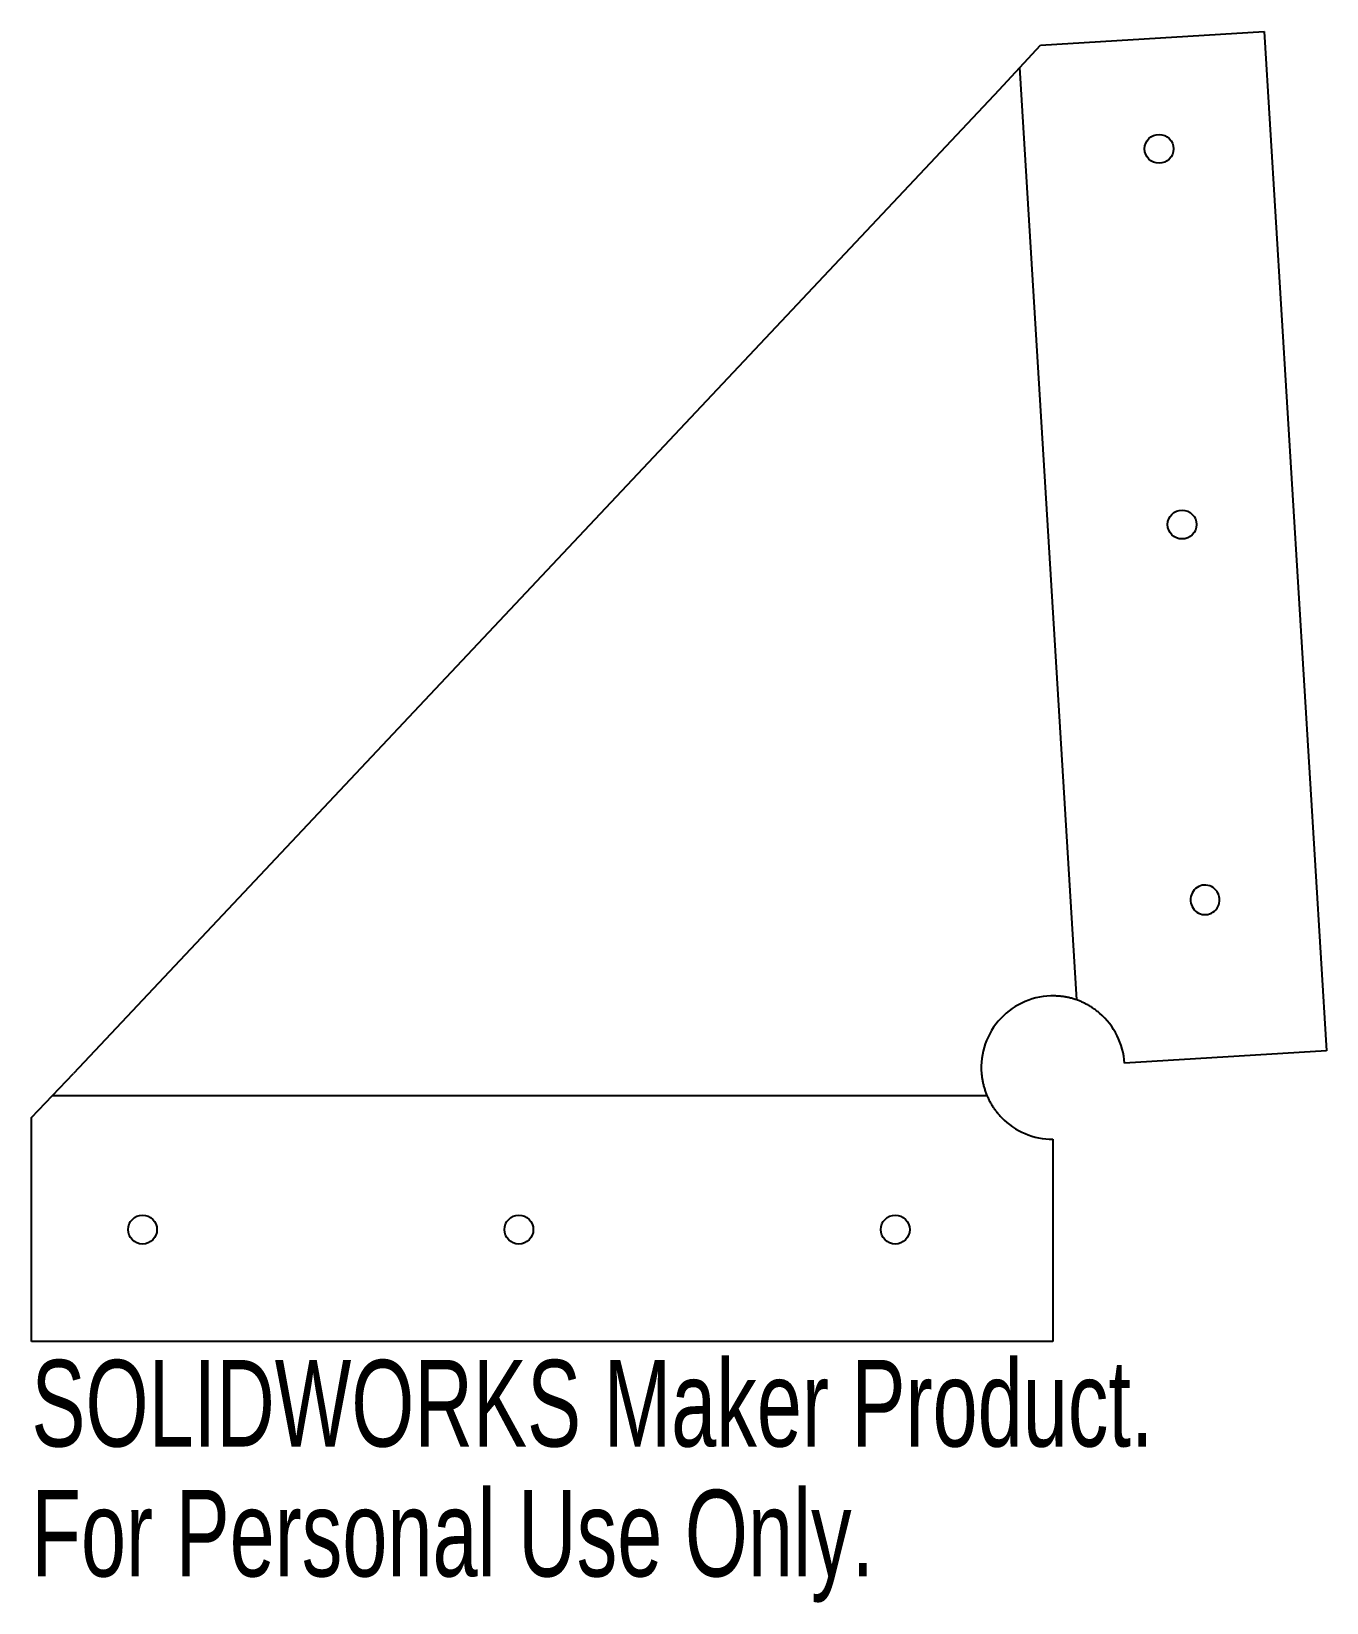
# Model space of a CAD drawing. Header units: millimetres. Extents: x -60 to 12.3, y -27 to 60.6.
import ezdxf

# ---------------------------------------------------------------- set-up
doc = ezdxf.new("R2010")
doc.units = ezdxf.units.MM
doc.layers.add('1', color=1, linetype='Continuous')
doc.styles.add('SLDTEXTSTYLE0', font='TXT', dxfattribs={"width": 0.7})

msp = doc.modelspace()

# ---------------------------------------------------------------- linework, layer by layer
for p, q in [((-3.7, 59.886), (8.788, 60.65)), ((8.788, 60.65), (12.268, 3.756)), ((-6.004, 57.399), (-3.7, 59.886)), ((-6.004, 57.399), (-57.659, 2.489)), ((4.681, 12.154), (4.683, 12.113)), ((6.289, 12.211), (6.287, 12.253)), ((12.268, 3.756), (0.993, 3.066)), ((-60, 0.037), (-57.659, 2.489)), ((-60, -12.474), (-60, 0.037)), ((-3, -1.178), (-3, -12.474)), ((-3, -12.474), (-60, -12.474))]:
    msp.add_line(p, q)
for centre in [(2.921, 54.098), (4.204, 33.129), (-53.8, -6.219), (-32.8, -6.219), (-11.8, -6.219)]:
    msp.add_circle(centre, 0.805)
for centre, radius, start, end in [((5.484, 12.204), 0.805, 3.48466, 183.51534), ((5.486, 12.161), 0.805, 183.48504, 3.51899), ((-3, 2.822), 4, 88.7229, 184.7771), ((-3, 2.822), 4, 3.5, 49.37047), ((-3, 2.822), 4, 224.12953, 270)]:
    msp.add_arc(centre, radius, start, end)
for points, knots in [([(-0.395, 5.858), (-0.452, 5.904), (-0.564, 5.996), (-0.739, 6.122), (-0.918, 6.239), (-1.1, 6.345), (-1.286, 6.44), (-1.476, 6.525), (-1.67, 6.599), (-1.868, 6.663), (-2.069, 6.716), (-2.274, 6.758), (-2.483, 6.79), (-2.696, 6.812), (-2.839, 6.818), (-2.911, 6.821)], [0, 0, 0, 0, 0.0797518, 0.1582738, 0.2357599, 0.3124117, 0.3884376, 0.464051, 0.5394688, 0.6149099, 0.6905926, 0.7667333, 0.8435446, 0.9212334, 1, 1, 1, 1]), ([(-6.986, 2.489), (-6.979, 2.417), (-6.964, 2.274), (-6.928, 2.062), (-6.883, 1.855), (-6.827, 1.652), (-6.762, 1.454), (-6.686, 1.26), (-6.6, 1.072), (-6.504, 0.887), (-6.398, 0.708), (-6.282, 0.533), (-6.155, 0.362), (-6.019, 0.196), (-5.921, 0.09), (-5.871, 0.037)], [0, 0, 0, 0, 0.079183, 0.157229, 0.234334, 0.3107, 0.386539, 0.462063, 0.537489, 0.613035, 0.688917, 0.765349, 0.842539, 0.920691, 1, 1, 1, 1])]:
    msp.add_open_spline(points, degree=3, knots=knots)
at = {"layer": '1'}
for p, q in [((-1.669, 6.597), (-4.852, 58.642)), ((-58.829, 1.263), (-6.685, 1.263))]:
    msp.add_line(p, q, dxfattribs=at)

# ---------------------------------------------------------------- texts
at = {"color": 7, "linetype": 'Continuous', "char_height": 4.83362, "attachment_point": 1, "style": 'SLDTEXTSTYLE0'}
for s, insert in [('SOLIDWORKS Maker Product.', (-60, -13.494)), ('For Personal Use Only.', (-60, -20.744))]:
    msp.add_mtext(s, dxfattribs=dict(at, insert=insert))

doc.saveas('drawing.dxf')
